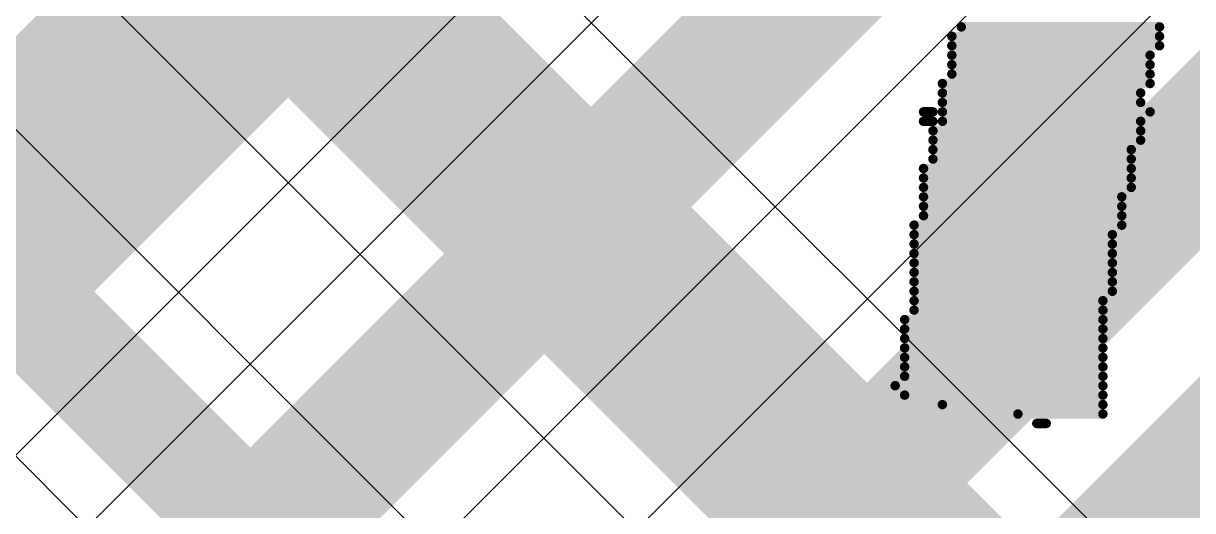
# Model space of a CAD drawing. Header units: inches. Extents: x -5 to 426, y -53 to 116.
# Drawn here: x 24.234 to 27.379, y -8.11 to -6.799 of the extents above; entities that cross this region are included whole.
import ezdxf

# ---------------------------------------------------------------- set-up
doc = ezdxf.new("R2010")
doc.units = ezdxf.units.IN
for name, color, linetype in [('Board Outline', 216, 'Continuous'), ('Bottom Layer', 5, 'Continuous'), ('Bottom Overlay', 54, 'Continuous'), ('Top Layer', 1, 'Continuous')]:
    doc.layers.add(name, color=color, linetype=linetype)

msp = doc.modelspace()

# ---------------------------------------------------------------- linework, layer by layer
at = {"layer": 'Board Outline'}
msp.add_lwpolyline([(49.7725, 6.3481, 0.254, 0.254, -1.144567), (-0.2979, -38.4414, 0.254, 0.254, 0)], format="xyseb", dxfattribs=at)
at = {"layer": 'Bottom Layer'}
for p, q in [((28.8219, -3.7373), (20.6714, -11.8878)), ((20.6395, -11.534), (28.2915, -3.8821)), ((29.8821, -4.1615), (20.9794, -13.0642)), ((21.1658, -12.3823), (29.3173, -4.2308))]:
    msp.add_line(p, q, dxfattribs=at)
for points in [[(20.3008, -11.1952, 0.635, 0.635, 0), (27.9527, -3.5433, 0.635, 0.635, 0)], [(20.9186, -12.135, 0.381, 0.381, 0), (29.1589, -3.8947, 0.381, 0.381, 0)], [(21.2267, -13.3114, 0.381, 0.381, 0), (30.3345, -4.2036, 0.381, 0.381, 0)], [(20.0917, -15.3242, 0.381, 0.381, 0), (30.4822, -4.9336, 0.381, 0.381, 0)]]:
    msp.add_lwpolyline(points, format="xyseb", dxfattribs=at)
at = {"layer": 'Bottom Overlay'}
for points in [[(26.7311, -6.8338, 0.0254, 0.0254, 0), (27.2899, -6.8338, 0.0254, 0.0254, 0)], [(26.7565, -6.8084, 0.0254, 0.0254, 0), (27.2899, -6.8084, 0.0254, 0.0254, 0)], [(26.7311, -6.8592, 0.0254, 0.0254, 0), (27.2899, -6.8592, 0.0254, 0.0254, 0)], [(26.7311, -6.8846, 0.0254, 0.0254, 0), (27.2645, -6.8846, 0.0254, 0.0254, 0)], [(26.7311, -6.91, 0.0254, 0.0254, 0), (27.2645, -6.91, 0.0254, 0.0254, 0)], [(26.7057, -6.9608, 0.0254, 0.0254, 0), (27.2645, -6.9608, 0.0254, 0.0254, 0)], [(26.7311, -6.9354, 0.0254, 0.0254, 0), (27.2645, -6.9354, 0.0254, 0.0254, 0)], [(26.7057, -6.9862, 0.0254, 0.0254, 0), (27.2391, -6.9862, 0.0254, 0.0254, 0)], [(26.7057, -7.0116, 0.0254, 0.0254, 0), (27.2391, -7.0116, 0.0254, 0.0254, 0)], [(26.6549, -7.037, 0.0254, 0.0254, 0), (26.6803, -7.037, 0.0254, 0.0254, 0)], [(26.7057, -7.037, 0.0254, 0.0254, 0), (27.2645, -7.037, 0.0254, 0.0254, 0)], [(26.6549, -7.0624, 0.0254, 0.0254, 0), (26.6803, -7.0624, 0.0254, 0.0254, 0)], [(26.6803, -7.0878, 0.0254, 0.0254, 0), (27.2391, -7.0878, 0.0254, 0.0254, 0)], [(26.7057, -7.0624, 0.0254, 0.0254, 0), (27.2391, -7.0624, 0.0254, 0.0254, 0)], [(26.6803, -7.1132, 0.0254, 0.0254, 0), (27.2391, -7.1132, 0.0254, 0.0254, 0)], [(26.6803, -7.1386, 0.0254, 0.0254, 0), (27.2137, -7.1386, 0.0254, 0.0254, 0)], [(26.6803, -7.164, 0.0254, 0.0254, 0), (27.2137, -7.164, 0.0254, 0.0254, 0)], [(26.6549, -7.1894, 0.0254, 0.0254, 0), (27.2137, -7.1894, 0.0254, 0.0254, 0)], [(26.6549, -7.2148, 0.0254, 0.0254, 0), (27.2137, -7.2148, 0.0254, 0.0254, 0)], [(26.6549, -7.2402, 0.0254, 0.0254, 0), (27.2137, -7.2402, 0.0254, 0.0254, 0)], [(26.6549, -7.2656, 0.0254, 0.0254, 0), (27.1883, -7.2656, 0.0254, 0.0254, 0)], [(26.6549, -7.291, 0.0254, 0.0254, 0), (27.1883, -7.291, 0.0254, 0.0254, 0)], [(26.6549, -7.3164, 0.0254, 0.0254, 0), (27.1883, -7.3164, 0.0254, 0.0254, 0)], [(26.6295, -7.3418, 0.0254, 0.0254, 0), (27.1883, -7.3418, 0.0254, 0.0254, 0)], [(26.6295, -7.3672, 0.0254, 0.0254, 0), (27.1629, -7.3672, 0.0254, 0.0254, 0)], [(26.6295, -7.3926, 0.0254, 0.0254, 0), (27.1629, -7.3926, 0.0254, 0.0254, 0)], [(26.6295, -7.418, 0.0254, 0.0254, 0), (27.1629, -7.418, 0.0254, 0.0254, 0)], [(26.6295, -7.4434, 0.0254, 0.0254, 0), (27.1629, -7.4434, 0.0254, 0.0254, 0)], [(26.6295, -7.4688, 0.0254, 0.0254, 0), (27.1629, -7.4688, 0.0254, 0.0254, 0)], [(26.6295, -7.4942, 0.0254, 0.0254, 0), (27.1629, -7.4942, 0.0254, 0.0254, 0)], [(26.6295, -7.5196, 0.0254, 0.0254, 0), (27.1629, -7.5196, 0.0254, 0.0254, 0)], [(26.6295, -7.545, 0.0254, 0.0254, 0), (27.1375, -7.545, 0.0254, 0.0254, 0)], [(26.6295, -7.5704, 0.0254, 0.0254, 0), (27.1375, -7.5704, 0.0254, 0.0254, 0)], [(26.6041, -7.5958, 0.0254, 0.0254, 0), (27.1375, -7.5958, 0.0254, 0.0254, 0)], [(26.6041, -7.6212, 0.0254, 0.0254, 0), (27.1375, -7.6212, 0.0254, 0.0254, 0)], [(26.6041, -7.6466, 0.0254, 0.0254, 0), (27.1375, -7.6466, 0.0254, 0.0254, 0)], [(26.6041, -7.672, 0.0254, 0.0254, 0), (27.1375, -7.672, 0.0254, 0.0254, 0)], [(26.6041, -7.6974, 0.0254, 0.0254, 0), (27.1375, -7.6974, 0.0254, 0.0254, 0)], [(26.6041, -7.7228, 0.0254, 0.0254, 0), (27.1375, -7.7228, 0.0254, 0.0254, 0)], [(26.6041, -7.7482, 0.0254, 0.0254, 0), (27.1375, -7.7482, 0.0254, 0.0254, 0)], [(26.5787, -7.7736, 0.0254, 0.0254, 0), (27.1375, -7.7736, 0.0254, 0.0254, 0)], [(26.6041, -7.799, 0.0254, 0.0254, 0), (27.1375, -7.799, 0.0254, 0.0254, 0)], [(26.7057, -7.8244, 0.0254, 0.0254, 0), (27.1375, -7.8244, 0.0254, 0.0254, 0)], [(26.9089, -7.8498, 0.0254, 0.0254, 0), (27.1375, -7.8498, 0.0254, 0.0254, 0)], [(26.9597, -7.8752, 0.0254, 0.0254, 0), (26.9851, -7.8752, 0.0254, 0.0254, 0)]]:
    msp.add_lwpolyline(points, format="xyseb", dxfattribs=at)
for points in [[(26.7247, -6.8338, 0.0127, 0.0127, 1), (26.7374, -6.8338, 0.0127, 0.0127, 1)], [(26.7501, -6.8084, 0.0127, 0.0127, 1), (26.7628, -6.8084, 0.0127, 0.0127, 1)], [(27.2835, -6.8084, 0.0127, 0.0127, 1), (27.2962, -6.8084, 0.0127, 0.0127, 1)], [(27.2835, -6.8338, 0.0127, 0.0127, 1), (27.2962, -6.8338, 0.0127, 0.0127, 1)], [(26.7247, -6.8592, 0.0127, 0.0127, 1), (26.7374, -6.8592, 0.0127, 0.0127, 1)], [(27.2835, -6.8592, 0.0127, 0.0127, 1), (27.2962, -6.8592, 0.0127, 0.0127, 1)], [(26.7247, -6.8846, 0.0127, 0.0127, 1), (26.7374, -6.8846, 0.0127, 0.0127, 1)], [(27.2581, -6.8846, 0.0127, 0.0127, 1), (27.2708, -6.8846, 0.0127, 0.0127, 1)], [(26.7247, -6.91, 0.0127, 0.0127, 1), (26.7374, -6.91, 0.0127, 0.0127, 1)], [(27.2581, -6.91, 0.0127, 0.0127, 1), (27.2708, -6.91, 0.0127, 0.0127, 1)], [(26.6993, -6.9608, 0.0127, 0.0127, 1), (26.712, -6.9608, 0.0127, 0.0127, 1)], [(26.7247, -6.9354, 0.0127, 0.0127, 1), (26.7374, -6.9354, 0.0127, 0.0127, 1)], [(27.2581, -6.9354, 0.0127, 0.0127, 1), (27.2708, -6.9354, 0.0127, 0.0127, 1)], [(27.2581, -6.9608, 0.0127, 0.0127, 1), (27.2708, -6.9608, 0.0127, 0.0127, 1)], [(26.6993, -6.9862, 0.0127, 0.0127, 1), (26.712, -6.9862, 0.0127, 0.0127, 1)], [(27.2327, -6.9862, 0.0127, 0.0127, 1), (27.2454, -6.9862, 0.0127, 0.0127, 1)], [(26.6993, -7.0116, 0.0127, 0.0127, 1), (26.712, -7.0116, 0.0127, 0.0127, 1)], [(27.2327, -7.0116, 0.0127, 0.0127, 1), (27.2454, -7.0116, 0.0127, 0.0127, 1)], [(26.6485, -7.037, 0.0127, 0.0127, 1), (26.6612, -7.037, 0.0127, 0.0127, 1)], [(26.6739, -7.037, 0.0127, 0.0127, 1), (26.6866, -7.037, 0.0127, 0.0127, 1)], [(26.6993, -7.037, 0.0127, 0.0127, 1), (26.712, -7.037, 0.0127, 0.0127, 1)], [(27.2581, -7.037, 0.0127, 0.0127, 1), (27.2708, -7.037, 0.0127, 0.0127, 1)], [(26.6485, -7.0624, 0.0127, 0.0127, 1), (26.6612, -7.0624, 0.0127, 0.0127, 1)], [(26.6739, -7.0624, 0.0127, 0.0127, 1), (26.6866, -7.0624, 0.0127, 0.0127, 1)], [(26.6739, -7.0878, 0.0127, 0.0127, 1), (26.6866, -7.0878, 0.0127, 0.0127, 1)], [(26.6993, -7.0624, 0.0127, 0.0127, 1), (26.712, -7.0624, 0.0127, 0.0127, 1)], [(27.2327, -7.0624, 0.0127, 0.0127, 1), (27.2454, -7.0624, 0.0127, 0.0127, 1)], [(27.2327, -7.0878, 0.0127, 0.0127, 1), (27.2454, -7.0878, 0.0127, 0.0127, 1)], [(26.6739, -7.1132, 0.0127, 0.0127, 1), (26.6866, -7.1132, 0.0127, 0.0127, 1)], [(27.2327, -7.1132, 0.0127, 0.0127, 1), (27.2454, -7.1132, 0.0127, 0.0127, 1)], [(26.6739, -7.1386, 0.0127, 0.0127, 1), (26.6866, -7.1386, 0.0127, 0.0127, 1)], [(27.2073, -7.1386, 0.0127, 0.0127, 1), (27.22, -7.1386, 0.0127, 0.0127, 1)], [(26.6739, -7.164, 0.0127, 0.0127, 1), (26.6866, -7.164, 0.0127, 0.0127, 1)], [(27.2073, -7.164, 0.0127, 0.0127, 1), (27.22, -7.164, 0.0127, 0.0127, 1)], [(26.6485, -7.1894, 0.0127, 0.0127, 1), (26.6612, -7.1894, 0.0127, 0.0127, 1)], [(26.6485, -7.2148, 0.0127, 0.0127, 1), (26.6612, -7.2148, 0.0127, 0.0127, 1)], [(27.2073, -7.1894, 0.0127, 0.0127, 1), (27.22, -7.1894, 0.0127, 0.0127, 1)], [(27.2073, -7.2148, 0.0127, 0.0127, 1), (27.22, -7.2148, 0.0127, 0.0127, 1)], [(26.6485, -7.2402, 0.0127, 0.0127, 1), (26.6612, -7.2402, 0.0127, 0.0127, 1)], [(27.2073, -7.2402, 0.0127, 0.0127, 1), (27.22, -7.2402, 0.0127, 0.0127, 1)], [(26.6485, -7.2656, 0.0127, 0.0127, 1), (26.6612, -7.2656, 0.0127, 0.0127, 1)], [(27.1819, -7.2656, 0.0127, 0.0127, 1), (27.1946, -7.2656, 0.0127, 0.0127, 1)], [(26.6485, -7.291, 0.0127, 0.0127, 1), (26.6612, -7.291, 0.0127, 0.0127, 1)], [(27.1819, -7.291, 0.0127, 0.0127, 1), (27.1946, -7.291, 0.0127, 0.0127, 1)], [(26.6485, -7.3164, 0.0127, 0.0127, 1), (26.6612, -7.3164, 0.0127, 0.0127, 1)], [(27.1819, -7.3164, 0.0127, 0.0127, 1), (27.1946, -7.3164, 0.0127, 0.0127, 1)], [(26.6231, -7.3418, 0.0127, 0.0127, 1), (26.6358, -7.3418, 0.0127, 0.0127, 1)], [(26.6231, -7.3672, 0.0127, 0.0127, 1), (26.6358, -7.3672, 0.0127, 0.0127, 1)], [(27.1565, -7.3672, 0.0127, 0.0127, 1), (27.1692, -7.3672, 0.0127, 0.0127, 1)], [(27.1819, -7.3418, 0.0127, 0.0127, 1), (27.1946, -7.3418, 0.0127, 0.0127, 1)], [(26.6231, -7.3926, 0.0127, 0.0127, 1), (26.6358, -7.3926, 0.0127, 0.0127, 1)], [(27.1565, -7.3926, 0.0127, 0.0127, 1), (27.1692, -7.3926, 0.0127, 0.0127, 1)], [(26.6231, -7.418, 0.0127, 0.0127, 1), (26.6358, -7.418, 0.0127, 0.0127, 1)], [(27.1565, -7.418, 0.0127, 0.0127, 1), (27.1692, -7.418, 0.0127, 0.0127, 1)], [(26.6231, -7.4434, 0.0127, 0.0127, 1), (26.6358, -7.4434, 0.0127, 0.0127, 1)], [(27.1565, -7.4434, 0.0127, 0.0127, 1), (27.1692, -7.4434, 0.0127, 0.0127, 1)], [(26.6231, -7.4688, 0.0127, 0.0127, 1), (26.6358, -7.4688, 0.0127, 0.0127, 1)], [(26.6231, -7.4942, 0.0127, 0.0127, 1), (26.6358, -7.4942, 0.0127, 0.0127, 1)], [(27.1565, -7.4688, 0.0127, 0.0127, 1), (27.1692, -7.4688, 0.0127, 0.0127, 1)], [(27.1565, -7.4942, 0.0127, 0.0127, 1), (27.1692, -7.4942, 0.0127, 0.0127, 1)], [(26.6231, -7.5196, 0.0127, 0.0127, 1), (26.6358, -7.5196, 0.0127, 0.0127, 1)], [(27.1565, -7.5196, 0.0127, 0.0127, 1), (27.1692, -7.5196, 0.0127, 0.0127, 1)], [(26.6231, -7.545, 0.0127, 0.0127, 1), (26.6358, -7.545, 0.0127, 0.0127, 1)], [(27.1311, -7.545, 0.0127, 0.0127, 1), (27.1438, -7.545, 0.0127, 0.0127, 1)], [(26.6231, -7.5704, 0.0127, 0.0127, 1), (26.6358, -7.5704, 0.0127, 0.0127, 1)], [(27.1311, -7.5704, 0.0127, 0.0127, 1), (27.1438, -7.5704, 0.0127, 0.0127, 1)], [(26.5977, -7.5958, 0.0127, 0.0127, 1), (26.6104, -7.5958, 0.0127, 0.0127, 1)], [(26.5977, -7.6212, 0.0127, 0.0127, 1), (26.6104, -7.6212, 0.0127, 0.0127, 1)], [(27.1311, -7.5958, 0.0127, 0.0127, 1), (27.1438, -7.5958, 0.0127, 0.0127, 1)], [(27.1311, -7.6212, 0.0127, 0.0127, 1), (27.1438, -7.6212, 0.0127, 0.0127, 1)], [(26.5977, -7.6466, 0.0127, 0.0127, 1), (26.6104, -7.6466, 0.0127, 0.0127, 1)], [(27.1311, -7.6466, 0.0127, 0.0127, 1), (27.1438, -7.6466, 0.0127, 0.0127, 1)], [(26.5977, -7.672, 0.0127, 0.0127, 1), (26.6104, -7.672, 0.0127, 0.0127, 1)], [(27.1311, -7.672, 0.0127, 0.0127, 1), (27.1438, -7.672, 0.0127, 0.0127, 1)], [(26.5977, -7.6974, 0.0127, 0.0127, 1), (26.6104, -7.6974, 0.0127, 0.0127, 1)], [(27.1311, -7.6974, 0.0127, 0.0127, 1), (27.1438, -7.6974, 0.0127, 0.0127, 1)], [(26.5977, -7.7228, 0.0127, 0.0127, 1), (26.6104, -7.7228, 0.0127, 0.0127, 1)], [(26.5977, -7.7482, 0.0127, 0.0127, 1), (26.6104, -7.7482, 0.0127, 0.0127, 1)], [(27.1311, -7.7228, 0.0127, 0.0127, 1), (27.1438, -7.7228, 0.0127, 0.0127, 1)], [(27.1311, -7.7482, 0.0127, 0.0127, 1), (27.1438, -7.7482, 0.0127, 0.0127, 1)], [(26.5723, -7.7736, 0.0127, 0.0127, 1), (26.585, -7.7736, 0.0127, 0.0127, 1)], [(27.1311, -7.7736, 0.0127, 0.0127, 1), (27.1438, -7.7736, 0.0127, 0.0127, 1)], [(26.5977, -7.799, 0.0127, 0.0127, 1), (26.6104, -7.799, 0.0127, 0.0127, 1)], [(27.1311, -7.799, 0.0127, 0.0127, 1), (27.1438, -7.799, 0.0127, 0.0127, 1)], [(26.6993, -7.8244, 0.0127, 0.0127, 1), (26.712, -7.8244, 0.0127, 0.0127, 1)], [(27.1311, -7.8244, 0.0127, 0.0127, 1), (27.1438, -7.8244, 0.0127, 0.0127, 1)], [(26.9025, -7.8498, 0.0127, 0.0127, 1), (26.9152, -7.8498, 0.0127, 0.0127, 1)], [(26.9533, -7.8752, 0.0127, 0.0127, 1), (26.966, -7.8752, 0.0127, 0.0127, 1)], [(26.9787, -7.8752, 0.0127, 0.0127, 1), (26.9914, -7.8752, 0.0127, 0.0127, 1)], [(27.1311, -7.8498, 0.0127, 0.0127, 1), (27.1438, -7.8498, 0.0127, 0.0127, 1)]]:
    msp.add_lwpolyline(points, format="xyseb", close=True, dxfattribs=at)
at = {"layer": 'Top Layer'}
for p, q in [((26.1023, -8.9741), (21.7992, -4.6709)), ((21.2687, -5.0194), (25.5718, -9.3226)), ((27.2607, -8.2959), (24.7702, -5.8053)), ((24.0015, -6.2819), (26.5091, -8.7895))]:
    msp.add_line(p, q, dxfattribs=at)
for points in [[(21.4884, -4.7996, 0.3048, 0.3048, 0), (25.8826, -9.1938, 0.3048, 0.3048, 0)], [(24.3128, -5.9706, 0.5588, 0.5588, 0), (26.9494, -8.6072, 0.5588, 0.5588, 0)]]:
    msp.add_lwpolyline(points, format="xyseb", dxfattribs=at)

doc.saveas('drawing.dxf')
